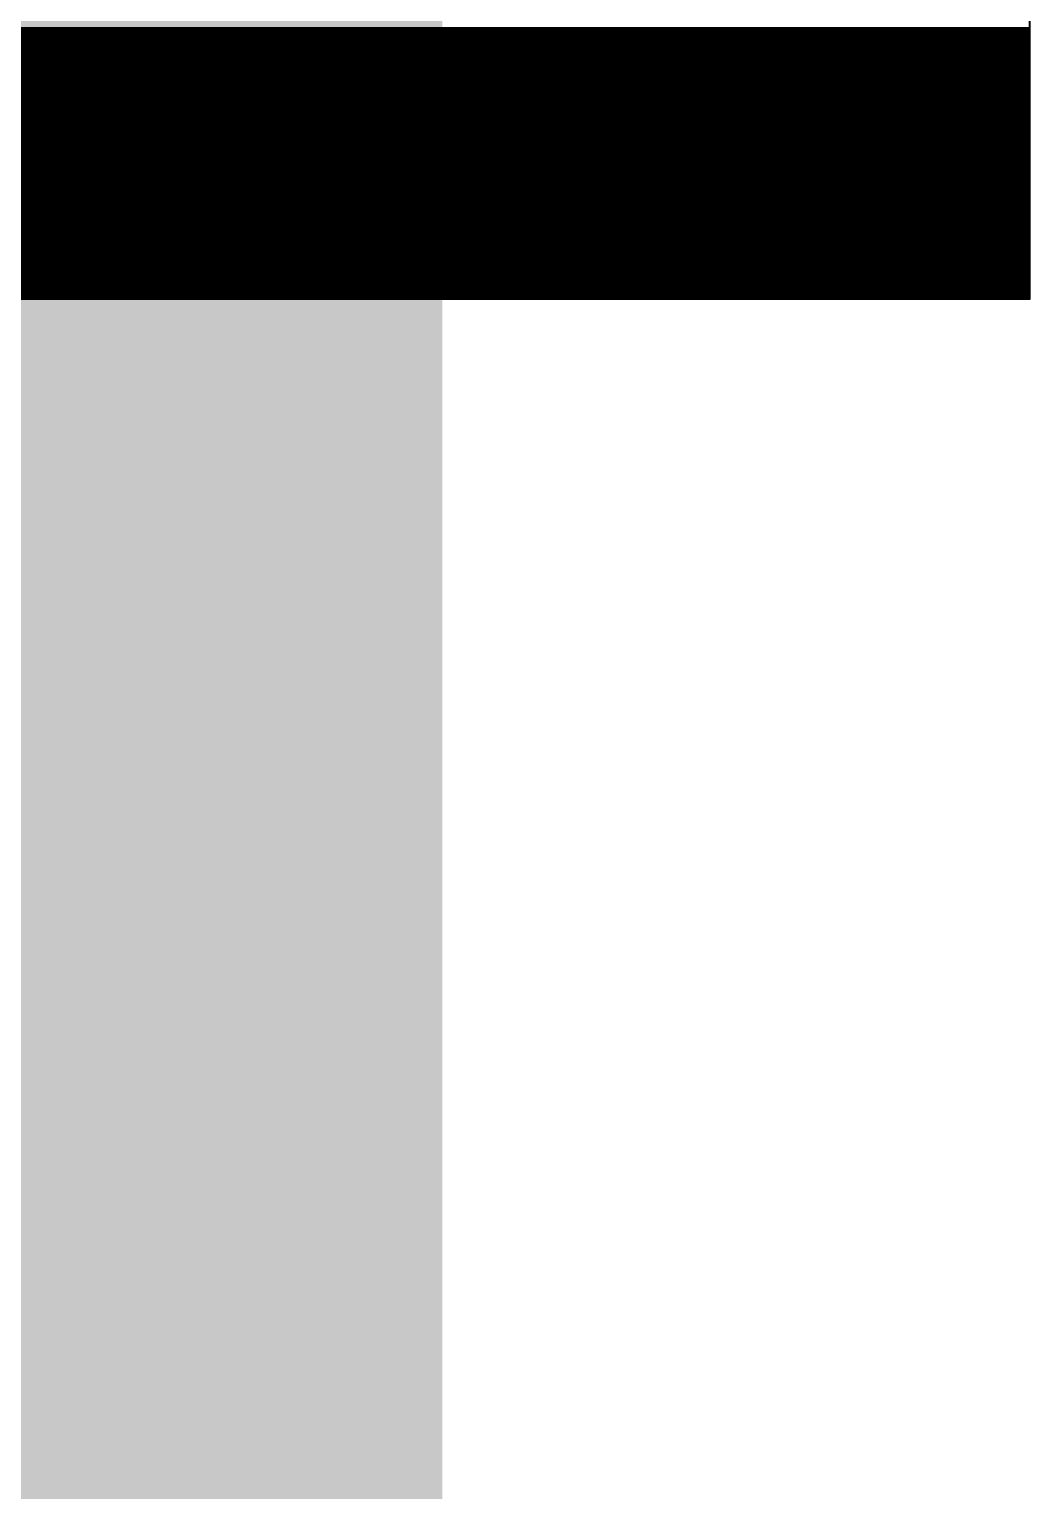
# Model space of a CAD drawing. Extents: x -94 to 81, y -32 to 34.
# Drawn here: x -15.155 to -14.699, y 14.244 to 14.908 of the extents above; entities that cross this region are included whole.
import ezdxf

# ---------------------------------------------------------------- set-up
doc = ezdxf.new("R2010")
doc.units = 0
doc.layers.add('1', color=12, linetype='CONTINUOUS')

msp = doc.modelspace()

# ---------------------------------------------------------------- linework, layer by layer
at = {"layer": '1'}
for points, const_width in [([(-14.7, 15.49), (-14.7, 14.785)], 0.001), ([(-15.17, 13.79), (-15.17, 15.16)], 0.4064), ([(-19.7, 14.908), (-14.7, 14.908)], 0.001), ([(-19.7, 14.907), (-14.7, 14.907)], 0.001), ([(-19.7, 14.906), (-14.7, 14.906)], 0.001), ([(-19.7, 14.905), (-14.7, 14.905)], 0.001), ([(-19.7, 14.904), (-14.7, 14.904)], 0.001), ([(-19.7, 14.903), (-14.7, 14.903)], 0.001), ([(-19.7, 14.902), (-14.7, 14.902)], 0.001), ([(-19.7, 14.901), (-14.7, 14.901)], 0.001), ([(-19.7, 14.9), (-14.7, 14.9)], 0.001), ([(-19.7, 14.899), (-14.7, 14.899)], 0.001), ([(-19.7, 14.898), (-14.7, 14.898)], 0.001), ([(-19.7, 14.897), (-14.7, 14.897)], 0.001), ([(-19.7, 14.896), (-14.7, 14.896)], 0.001), ([(-19.7, 14.895), (-14.7, 14.895)], 0.001), ([(-19.7, 14.894), (-14.7, 14.894)], 0.001), ([(-19.7, 14.893), (-14.7, 14.893)], 0.001), ([(-19.7, 14.892), (-14.7, 14.892)], 0.001), ([(-19.7, 14.891), (-14.7, 14.891)], 0.001), ([(-19.7, 14.89), (-14.7, 14.89)], 0.001), ([(-19.7, 14.889), (-14.7, 14.889)], 0.001), ([(-19.7, 14.888), (-14.7, 14.888)], 0.001), ([(-19.7, 14.887), (-14.7, 14.887)], 0.001), ([(-19.7, 14.886), (-14.7, 14.886)], 0.001), ([(-19.7, 14.885), (-14.7, 14.885)], 0.001), ([(-19.7, 14.884), (-14.7, 14.884)], 0.001), ([(-19.7, 14.883), (-14.7, 14.883)], 0.001), ([(-19.7, 14.882), (-14.7, 14.882)], 0.001), ([(-19.7, 14.881), (-14.7, 14.881)], 0.001), ([(-19.7, 14.88), (-14.7, 14.88)], 0.001), ([(-19.7, 14.879), (-14.7, 14.879)], 0.001), ([(-19.7, 14.878), (-14.7, 14.878)], 0.001), ([(-19.7, 14.877), (-14.7, 14.877)], 0.001), ([(-19.7, 14.876), (-14.7, 14.876)], 0.001), ([(-19.7, 14.875), (-14.7, 14.875)], 0.001), ([(-19.7, 14.874), (-14.7, 14.874)], 0.001), ([(-19.7, 14.873), (-14.7, 14.873)], 0.001), ([(-19.7, 14.872), (-14.7, 14.872)], 0.001), ([(-19.7, 14.871), (-14.7, 14.871)], 0.001), ([(-19.7, 14.87), (-14.7, 14.87)], 0.001), ([(-19.7, 14.869), (-14.7, 14.869)], 0.001), ([(-19.7, 14.868), (-14.7, 14.868)], 0.001), ([(-19.7, 14.867), (-14.7, 14.867)], 0.001), ([(-19.7, 14.866), (-14.7, 14.866)], 0.001), ([(-19.7, 14.865), (-14.7, 14.865)], 0.001), ([(-19.7, 14.864), (-14.7, 14.864)], 0.001), ([(-19.7, 14.863), (-14.7, 14.863)], 0.001), ([(-19.7, 14.862), (-14.7, 14.862)], 0.001), ([(-19.7, 14.861), (-14.7, 14.861)], 0.001), ([(-19.7, 14.86), (-14.7, 14.86)], 0.001), ([(-19.7, 14.859), (-14.7, 14.859)], 0.001), ([(-19.7, 14.858), (-14.7, 14.858)], 0.001), ([(-19.7, 14.857), (-14.7, 14.857)], 0.001), ([(-19.7, 14.856), (-14.7, 14.856)], 0.001), ([(-19.7, 14.855), (-14.7, 14.855)], 0.001), ([(-19.7, 14.854), (-14.7, 14.854)], 0.001), ([(-19.7, 14.853), (-14.7, 14.853)], 0.001), ([(-19.7, 14.852), (-14.7, 14.852)], 0.001), ([(-19.7, 14.851), (-14.7, 14.851)], 0.001), ([(-19.7, 14.85), (-14.7, 14.85)], 0.001), ([(-19.7, 14.849), (-14.7, 14.849)], 0.001), ([(-19.7, 14.848), (-14.7, 14.848)], 0.001), ([(-19.7, 14.847), (-14.7, 14.847)], 0.001), ([(-19.7, 14.846), (-14.7, 14.846)], 0.001), ([(-19.7, 14.845), (-14.7, 14.845)], 0.001), ([(-19.7, 14.844), (-14.7, 14.844)], 0.001), ([(-19.7, 14.843), (-14.7, 14.843)], 0.001), ([(-19.7, 14.842), (-14.7, 14.842)], 0.001), ([(-19.7, 14.841), (-14.7, 14.841)], 0.001), ([(-19.7, 14.84), (-14.7, 14.84)], 0.001), ([(-19.7, 14.839), (-14.7, 14.839)], 0.001), ([(-19.7, 14.838), (-14.7, 14.838)], 0.001), ([(-19.7, 14.837), (-14.7, 14.837)], 0.001), ([(-19.7, 14.836), (-14.7, 14.836)], 0.001), ([(-19.7, 14.835), (-14.7, 14.835)], 0.001), ([(-19.7, 14.834), (-14.7, 14.834)], 0.001), ([(-19.7, 14.833), (-14.7, 14.833)], 0.001), ([(-19.7, 14.832), (-14.7, 14.832)], 0.001), ([(-19.7, 14.831), (-14.7, 14.831)], 0.001), ([(-19.7, 14.83), (-14.7, 14.83)], 0.001), ([(-19.7, 14.829), (-14.7, 14.829)], 0.001), ([(-19.7, 14.828), (-14.7, 14.828)], 0.001), ([(-19.7, 14.827), (-14.7, 14.827)], 0.001), ([(-19.7, 14.826), (-14.7, 14.826)], 0.001), ([(-19.7, 14.825), (-14.7, 14.825)], 0.001), ([(-19.7, 14.824), (-14.7, 14.824)], 0.001), ([(-19.7, 14.823), (-14.7, 14.823)], 0.001), ([(-19.7, 14.822), (-14.7, 14.822)], 0.001), ([(-19.7, 14.821), (-14.7, 14.821)], 0.001), ([(-19.7, 14.82), (-14.7, 14.82)], 0.001), ([(-19.7, 14.819), (-14.7, 14.819)], 0.001), ([(-19.7, 14.818), (-14.7, 14.818)], 0.001), ([(-19.7, 14.817), (-14.7, 14.817)], 0.001), ([(-19.7, 14.816), (-14.7, 14.816)], 0.001), ([(-19.7, 14.815), (-14.7, 14.815)], 0.001), ([(-19.7, 14.814), (-14.7, 14.814)], 0.001), ([(-19.7, 14.813), (-14.7, 14.813)], 0.001), ([(-19.7, 14.812), (-14.7, 14.812)], 0.001), ([(-19.7, 14.811), (-14.7, 14.811)], 0.001), ([(-19.7, 14.81), (-14.7, 14.81)], 0.001), ([(-19.7, 14.809), (-14.7, 14.809)], 0.001), ([(-19.7, 14.808), (-14.7, 14.808)], 0.001), ([(-19.7, 14.807), (-14.7, 14.807)], 0.001), ([(-19.7, 14.806), (-14.7, 14.806)], 0.001), ([(-19.7, 14.805), (-14.7, 14.805)], 0.001), ([(-19.7, 14.804), (-14.7, 14.804)], 0.001), ([(-19.7, 14.803), (-14.7, 14.803)], 0.001), ([(-19.7, 14.802), (-14.7, 14.802)], 0.001), ([(-19.7, 14.801), (-14.7, 14.801)], 0.001), ([(-19.7, 14.8), (-14.7, 14.8)], 0.001), ([(-19.7, 14.799), (-14.7, 14.799)], 0.001), ([(-19.7, 14.798), (-14.7, 14.798)], 0.001), ([(-19.7, 14.797), (-14.7, 14.797)], 0.001), ([(-19.7, 14.796), (-14.7, 14.796)], 0.001), ([(-19.7, 14.795), (-14.7, 14.795)], 0.001), ([(-19.7, 14.794), (-14.7, 14.794)], 0.001), ([(-19.7, 14.793), (-14.7, 14.793)], 0.001), ([(-19.7, 14.792), (-14.7, 14.792)], 0.001), ([(-19.7, 14.791), (-14.7, 14.791)], 0.001), ([(-19.7, 14.79), (-14.7, 14.79)], 0.001), ([(-19.7, 14.789), (-14.7, 14.789)], 0.001), ([(-19.7, 14.788), (-14.7, 14.788)], 0.001), ([(-19.7, 14.787), (-14.7, 14.787)], 0.001), ([(-19.7, 14.786), (-14.7, 14.786)], 0.001), ([(-19.7, 14.785), (-14.7, 14.785)], 0.001), ([(-14.7, 14.785), (-15.2, 14.785)], 0.001)]:
    msp.add_lwpolyline(points, dxfattribs=dict(at, const_width=const_width))
at = {"layer": '1', "const_width": 0.0005}
for points in [[(-14.7, 14.9068, 1), (-14.7, 14.9072)], [(-14.7, 14.9058, 1), (-14.7, 14.9063)], [(-14.7, 14.9048, 1), (-14.7, 14.9053)], [(-14.7, 14.9038, 1), (-14.7, 14.9042)], [(-14.7, 14.9028, 1), (-14.7, 14.9032)], [(-14.7, 14.9018, 1), (-14.7, 14.9023)], [(-14.7, 14.9008, 1), (-14.7, 14.9013)], [(-14.7, 14.8998, 1), (-14.7, 14.9002)], [(-14.7, 14.8988, 1), (-14.7, 14.8993)], [(-14.7, 14.8978, 1), (-14.7, 14.8983)], [(-14.7, 14.8968, 1), (-14.7, 14.8972)], [(-14.7, 14.8958, 1), (-14.7, 14.8963)], [(-14.7, 14.8948, 1), (-14.7, 14.8953)], [(-14.7, 14.8938, 1), (-14.7, 14.8942)], [(-14.7, 14.8928, 1), (-14.7, 14.8933)], [(-14.7, 14.8918, 1), (-14.7, 14.8923)], [(-14.7, 14.8908, 1), (-14.7, 14.8912)], [(-14.7, 14.8898, 1), (-14.7, 14.8902)], [(-14.7, 14.8888, 1), (-14.7, 14.8893)], [(-14.7, 14.8878, 1), (-14.7, 14.8882)], [(-14.7, 14.8868, 1), (-14.7, 14.8872)], [(-14.7, 14.8858, 1), (-14.7, 14.8863)], [(-14.7, 14.8848, 1), (-14.7, 14.8853)], [(-14.7, 14.8838, 1), (-14.7, 14.8842)], [(-14.7, 14.8828, 1), (-14.7, 14.8833)], [(-14.7, 14.8818, 1), (-14.7, 14.8823)], [(-14.7, 14.8808, 1), (-14.7, 14.8812)], [(-14.7, 14.8798, 1), (-14.7, 14.8803)], [(-14.7, 14.8788, 1), (-14.7, 14.8793)], [(-14.7, 14.8778, 1), (-14.7, 14.8782)], [(-14.7, 14.8768, 1), (-14.7, 14.8773)], [(-14.7, 14.8758, 1), (-14.7, 14.8763)], [(-14.7, 14.8748, 1), (-14.7, 14.8752)], [(-14.7, 14.8738, 1), (-14.7, 14.8742)], [(-14.7, 14.8728, 1), (-14.7, 14.8733)], [(-14.7, 14.8718, 1), (-14.7, 14.8722)], [(-14.7, 14.8708, 1), (-14.7, 14.8712)], [(-14.7, 14.8698, 1), (-14.7, 14.8703)], [(-14.7, 14.8688, 1), (-14.7, 14.8693)], [(-14.7, 14.8678, 1), (-14.7, 14.8682)], [(-14.7, 14.8668, 1), (-14.7, 14.8673)], [(-14.7, 14.8658, 1), (-14.7, 14.8663)], [(-14.7, 14.8648, 1), (-14.7, 14.8652)], [(-14.7, 14.8638, 1), (-14.7, 14.8643)], [(-14.7, 14.8628, 1), (-14.7, 14.8633)], [(-14.7, 14.8618, 1), (-14.7, 14.8622)], [(-14.7, 14.8608, 1), (-14.7, 14.8613)], [(-14.7, 14.8598, 1), (-14.7, 14.8603)], [(-14.7, 14.8588, 1), (-14.7, 14.8592)], [(-14.7, 14.8578, 1), (-14.7, 14.8582)], [(-14.7, 14.8568, 1), (-14.7, 14.8573)], [(-14.7, 14.8558, 1), (-14.7, 14.8562)], [(-14.7, 14.8548, 1), (-14.7, 14.8552)], [(-14.7, 14.8538, 1), (-14.7, 14.8543)], [(-14.7, 14.8528, 1), (-14.7, 14.8533)], [(-14.7, 14.8518, 1), (-14.7, 14.8522)], [(-14.7, 14.8508, 1), (-14.7, 14.8513)], [(-14.7, 14.8498, 1), (-14.7, 14.8503)], [(-14.7, 14.8488, 1), (-14.7, 14.8492)], [(-14.7, 14.8478, 1), (-14.7, 14.8483)], [(-14.7, 14.8468, 1), (-14.7, 14.8473)], [(-14.7, 14.8458, 1), (-14.7, 14.8462)], [(-14.7, 14.8448, 1), (-14.7, 14.8453)], [(-14.7, 14.8438, 1), (-14.7, 14.8443)], [(-14.7, 14.8428, 1), (-14.7, 14.8432)], [(-14.7, 14.8418, 1), (-14.7, 14.8422)], [(-14.7, 14.8408, 1), (-14.7, 14.8413)], [(-14.7, 14.8398, 1), (-14.7, 14.8402)], [(-14.7, 14.8388, 1), (-14.7, 14.8392)], [(-14.7, 14.8378, 1), (-14.7, 14.8383)], [(-14.7, 14.8368, 1), (-14.7, 14.8373)], [(-14.7, 14.8358, 1), (-14.7, 14.8362)], [(-14.7, 14.8348, 1), (-14.7, 14.8353)], [(-14.7, 14.8338, 1), (-14.7, 14.8343)], [(-14.7, 14.8328, 1), (-14.7, 14.8332)], [(-14.7, 14.8318, 1), (-14.7, 14.8323)], [(-14.7, 14.8308, 1), (-14.7, 14.8313)], [(-14.7, 14.8298, 1), (-14.7, 14.8302)], [(-14.7, 14.8288, 1), (-14.7, 14.8293)], [(-14.7, 14.8278, 1), (-14.7, 14.8283)], [(-14.7, 14.8268, 1), (-14.7, 14.8272)], [(-14.7, 14.8258, 1), (-14.7, 14.8262)], [(-14.7, 14.8248, 1), (-14.7, 14.8253)], [(-14.7, 14.8238, 1), (-14.7, 14.8242)], [(-14.7, 14.8228, 1), (-14.7, 14.8232)], [(-14.7, 14.8218, 1), (-14.7, 14.8223)], [(-14.7, 14.8208, 1), (-14.7, 14.8213)], [(-14.7, 14.8198, 1), (-14.7, 14.8202)], [(-14.7, 14.8188, 1), (-14.7, 14.8193)], [(-14.7, 14.8178, 1), (-14.7, 14.8183)], [(-14.7, 14.8168, 1), (-14.7, 14.8172)], [(-14.7, 14.8158, 1), (-14.7, 14.8163)], [(-14.7, 14.8148, 1), (-14.7, 14.8153)], [(-14.7, 14.8138, 1), (-14.7, 14.8142)], [(-14.7, 14.8128, 1), (-14.7, 14.8133)], [(-14.7, 14.8118, 1), (-14.7, 14.8123)], [(-14.7, 14.8108, 1), (-14.7, 14.8112)], [(-14.7, 14.8098, 1), (-14.7, 14.8102)], [(-14.7, 14.8088, 1), (-14.7, 14.8093)], [(-14.7, 14.8078, 1), (-14.7, 14.8082)], [(-14.7, 14.8068, 1), (-14.7, 14.8072)], [(-14.7, 14.8058, 1), (-14.7, 14.8063)], [(-14.7, 14.8048, 1), (-14.7, 14.8053)], [(-14.7, 14.8038, 1), (-14.7, 14.8042)], [(-14.7, 14.8028, 1), (-14.7, 14.8033)], [(-14.7, 14.8018, 1), (-14.7, 14.8023)], [(-14.7, 14.8008, 1), (-14.7, 14.8012)], [(-14.7, 14.7998, 1), (-14.7, 14.8003)], [(-14.7, 14.7988, 1), (-14.7, 14.7993)], [(-14.7, 14.7978, 1), (-14.7, 14.7982)], [(-14.7, 14.7968, 1), (-14.7, 14.7973)], [(-14.7, 14.7958, 1), (-14.7, 14.7963)], [(-14.7, 14.7948, 1), (-14.7, 14.7952)], [(-14.7, 14.7938, 1), (-14.7, 14.7942)], [(-14.7, 14.7928, 1), (-14.7, 14.7933)], [(-14.7, 14.7918, 1), (-14.7, 14.7923)], [(-14.7, 14.7908, 1), (-14.7, 14.7912)], [(-14.7, 14.7898, 1), (-14.7, 14.7903)], [(-14.7, 14.7888, 1), (-14.7, 14.7893)], [(-14.7, 14.7878, 1), (-14.7, 14.7882)], [(-14.7, 14.7868, 1), (-14.7, 14.7873)], [(-14.7003, 14.785, 1), (-14.6998, 14.785)], [(-14.7, 14.7858, 1), (-14.7, 14.7863)], [(-14.7, 14.7848, 1), (-14.7, 14.7852)], [(-14.7, 14.7848, 1), (-14.7, 14.7852)]]:
    msp.add_lwpolyline(points, format="xyb", dxfattribs=at)

doc.saveas('drawing.dxf')
